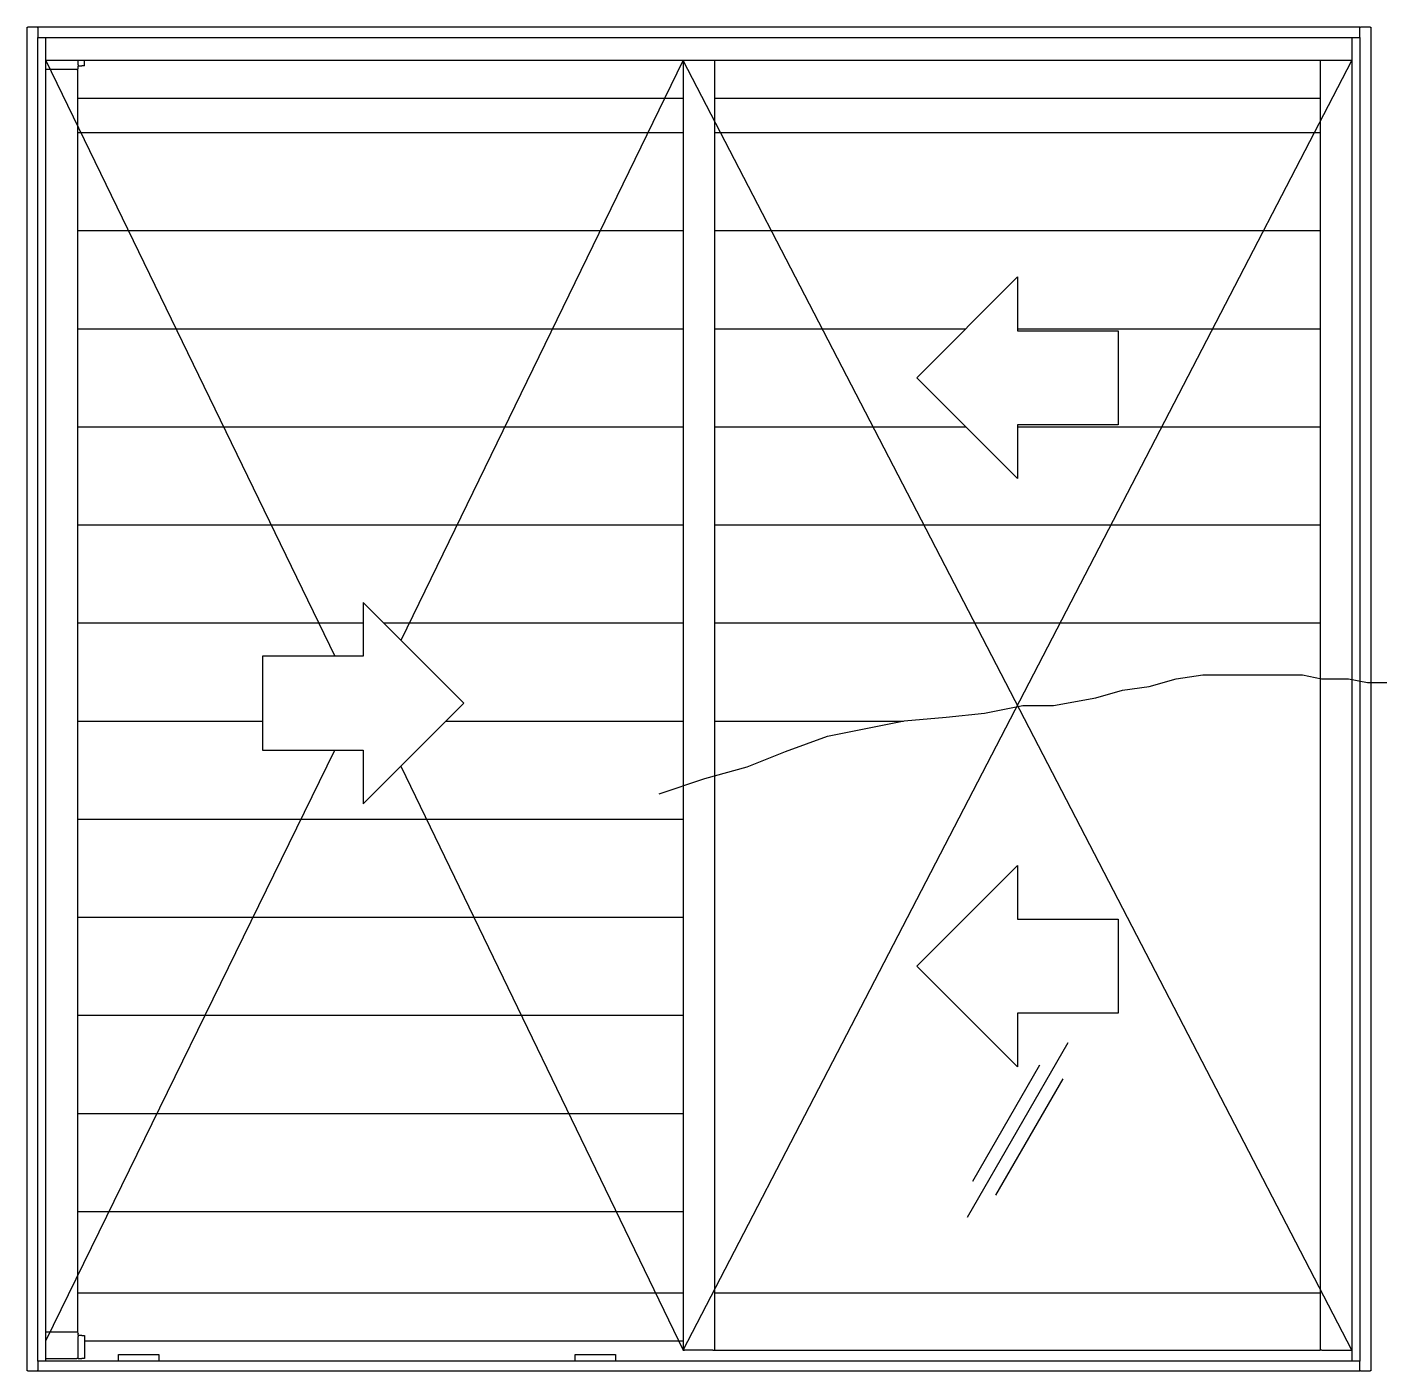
# Model space of a CAD drawing. Header units: millimetres. Extents: x 863.12 to 864.13, y 1142.76 to 1143.76.
import ezdxf

# ---------------------------------------------------------------- set-up
doc = ezdxf.new("R2010")
doc.units = ezdxf.units.MM
doc.header["$LTSCALE"] = 0.5
doc.layers.add('Gravia_Janelas', color=1, linetype='Continuous')

msp = doc.modelspace()

# ---------------------------------------------------------------- linework, layer by layer
at = {"layer": 'Gravia_Janelas'}
for p, q in [((863.1208, 1143.7641), (863.1212, 1143.7641)), ((863.1208, 1142.7641), (863.1208, 1143.7641)), ((863.1284, 1143.7641), (863.1212, 1143.7641)), ((863.1284, 1143.7641), (863.1288, 1143.7641)), ((863.1288, 1143.7637), (863.1288, 1143.7641)), ((864.1128, 1143.7641), (863.1288, 1143.7641)), ((863.1288, 1143.7637), (863.1288, 1143.7565)), ((864.1128, 1143.7641), (864.1128, 1143.7637)), ((864.1128, 1143.7641), (864.1132, 1143.7641)), ((864.1128, 1143.7565), (864.1128, 1143.7637)), ((864.1204, 1143.7641), (864.1132, 1143.7641)), ((864.1204, 1143.7641), (864.1208, 1143.7641)), ((864.1208, 1143.7641), (864.1208, 1142.7641)), ((863.1288, 1143.7561), (863.1288, 1143.7565)), ((864.1128, 1143.7561), (863.1288, 1143.7561)), ((863.1288, 1142.7716), (863.1288, 1143.7561)), ((863.1348, 1142.7716), (863.1348, 1143.7561)), ((864.1068, 1143.7561), (864.1068, 1142.7716)), ((864.1128, 1143.7565), (864.1128, 1143.7561)), ((864.1128, 1143.7561), (864.1128, 1142.7716)), ((864.1068, 1143.7392), (863.1348, 1143.7392)), ((863.1588, 1143.736), (863.1588, 1143.7392)), ((863.1636, 1143.7353), (863.1636, 1143.7392)), ((863.609, 1143.7392), (863.609, 1142.7794)), ((863.6323, 1143.7392), (863.6323, 1143.7109)), ((864.0833, 1143.7392), (864.0833, 1143.7109)), ((863.1578, 1143.7326), (863.1348, 1143.7326)), ((863.1583, 1143.7327), (863.1583, 1143.7109)), ((863.1588, 1143.736), (863.1588, 1143.735)), ((863.1588, 1143.7353), (863.1591, 1143.7353)), ((863.1588, 1143.7337), (863.1588, 1143.735)), ((863.1588, 1143.7337), (863.1588, 1143.7336)), ((863.1591, 1143.7353), (863.1616, 1143.7353)), ((863.1636, 1143.7353), (863.1616, 1143.7353)), ((863.609, 1143.7109), (863.1583, 1143.7109)), ((863.1583, 1143.7109), (863.1583, 1142.8222)), ((864.0833, 1143.7109), (863.6323, 1143.7109)), ((863.6323, 1143.7109), (863.6323, 1142.8222)), ((864.0833, 1143.7109), (864.0833, 1142.8222)), ((863.1583, 1143.6857), (863.609, 1143.6857)), ((863.6323, 1143.6857), (864.0833, 1143.6857)), ((863.1583, 1143.6127), (863.609, 1143.6127)), ((863.6323, 1143.6127), (864.0833, 1143.6127)), ((863.1583, 1143.5397), (863.609, 1143.5397)), ((863.6323, 1143.5397), (863.8194, 1143.5397)), ((863.8579, 1143.5397), (864.0833, 1143.5397)), ((863.1583, 1143.4667), (863.609, 1143.4667)), ((863.6323, 1143.4667), (863.8194, 1143.4667)), ((863.8579, 1143.4667), (864.0833, 1143.4667)), ((863.1583, 1143.3937), (863.609, 1143.3937)), ((863.6323, 1143.3937), (864.0833, 1143.3937)), ((863.1583, 1143.3207), (863.3709, 1143.3207)), ((863.3862, 1143.3207), (863.609, 1143.3207)), ((863.6323, 1143.3207), (864.0833, 1143.3207)), ((863.1583, 1143.2477), (863.2959, 1143.2477)), ((863.4325, 1143.2477), (863.609, 1143.2477)), ((863.6323, 1143.2477), (863.7731, 1143.2477)), ((863.1583, 1143.1747), (863.609, 1143.1747)), ((863.1583, 1143.1017), (863.609, 1143.1017)), ((863.1583, 1143.0287), (863.609, 1143.0287)), ((863.8954, 1143.0081), (863.8204, 1142.8782)), ((863.8743, 1142.9915), (863.8243, 1142.9049)), ((863.8916, 1142.9815), (863.8416, 1142.8949)), ((863.1583, 1142.9557), (863.609, 1142.9557)), ((863.1583, 1142.8827), (863.609, 1142.8827)), ((863.1583, 1142.8222), (863.609, 1142.8222)), ((863.1583, 1142.8222), (863.1583, 1142.7928)), ((863.6323, 1142.8222), (864.0833, 1142.8222)), ((863.6323, 1142.8222), (863.6323, 1142.7794)), ((864.0833, 1142.8222), (864.0833, 1142.7794)), ((863.1348, 1142.793), (863.1578, 1142.793)), ((863.1588, 1142.792), (863.1588, 1142.7918)), ((863.1588, 1142.7906), (863.1588, 1142.7918)), ((863.1588, 1142.7906), (863.1588, 1142.7896)), ((863.1591, 1142.7903), (863.1588, 1142.7903)), ((863.1588, 1142.7733), (863.1588, 1142.7896)), ((863.1616, 1142.7903), (863.1591, 1142.7903)), ((863.1616, 1142.7903), (863.1636, 1142.7903)), ((863.1636, 1142.7903), (863.1636, 1142.7733)), ((863.1636, 1142.7864), (863.609, 1142.7864)), ((863.609, 1142.7794), (863.6101, 1142.7794)), ((863.6312, 1142.7794), (863.6101, 1142.7794)), ((863.6312, 1142.7794), (863.6323, 1142.7794)), ((863.6323, 1142.7794), (864.0833, 1142.7794)), ((864.0844, 1142.7794), (864.0833, 1142.7794)), ((864.0844, 1142.7794), (864.1068, 1142.7794)), ((863.1288, 1142.7712), (863.1288, 1142.7716)), ((863.1288, 1142.7716), (864.1128, 1142.7716)), ((863.1288, 1142.7712), (863.1288, 1142.7645)), ((863.1348, 1142.7733), (863.1578, 1142.7733)), ((863.1588, 1142.7733), (863.1578, 1142.7733)), ((863.1588, 1142.7733), (863.1591, 1142.7733)), ((863.1591, 1142.7733), (863.1616, 1142.7733)), ((863.1636, 1142.7733), (863.1616, 1142.7733)), ((863.1888, 1142.7716), (863.1888, 1142.7761)), ((863.1888, 1142.7761), (863.2188, 1142.7761)), ((863.1888, 1142.7721), (863.1888, 1142.7725)), ((863.2188, 1142.7761), (863.2188, 1142.7716)), ((863.2188, 1142.7725), (863.2188, 1142.7721)), ((863.5288, 1142.7716), (863.5288, 1142.7761)), ((863.5288, 1142.7761), (863.5588, 1142.7761)), ((863.5288, 1142.7721), (863.5288, 1142.7725)), ((863.5588, 1142.7761), (863.5588, 1142.7716)), ((863.5588, 1142.7725), (863.5588, 1142.7721)), ((864.1128, 1142.7716), (864.1128, 1142.7712)), ((864.1128, 1142.7645), (864.1128, 1142.7712)), ((863.1212, 1142.7641), (863.1208, 1142.7641)), ((863.1212, 1142.7641), (863.1284, 1142.7641)), ((863.1288, 1142.7641), (863.1284, 1142.7641)), ((863.1288, 1142.7641), (863.1288, 1142.7645)), ((863.1288, 1142.7641), (864.1128, 1142.7641)), ((864.1128, 1142.7645), (864.1128, 1142.7641)), ((864.1132, 1142.7641), (864.1128, 1142.7641)), ((864.1132, 1142.7641), (864.1204, 1142.7641)), ((864.1208, 1142.7641), (864.1204, 1142.7641))]:
    msp.add_line(p, q, dxfattribs=at)
for points in [[(863.1348, 1143.7392), (863.3499, 1143.296)], [(863.3991, 1143.3078), (863.609, 1143.7392)], [(863.609, 1142.7794), (864.1068, 1143.7392)], [(864.1068, 1142.7794), (863.609, 1143.7392)], [(863.5911, 1143.1936), (863.6253, 1143.205), (863.6567, 1143.2135), (863.6852, 1143.2249), (863.7166, 1143.2364), (863.7451, 1143.2421), (863.7736, 1143.2478), (863.8049, 1143.2506), (863.8334, 1143.2535), (863.862, 1143.2592), (863.8848, 1143.2592), (863.9161, 1143.2649), (863.9361, 1143.2706), (863.956, 1143.2734), (863.976, 1143.2792), (863.9959, 1143.282), (864.0102, 1143.282), (864.0245, 1143.282), (864.0387, 1143.282), (864.053, 1143.282), (864.0701, 1143.282), (864.0843, 1143.2792), (864.1043, 1143.2792), (864.1185, 1143.2763), (864.1328, 1143.2763)], [(863.1348, 1142.7864), (863.3498, 1143.226)], [(863.3989, 1143.2141), (863.609, 1142.7794)]]:
    msp.add_lwpolyline(points, dxfattribs=at)
for points in [[(863.7829, 1143.5032), (863.8579, 1143.5782), (863.8579, 1143.5382), (863.9329, 1143.5382), (863.9329, 1143.4682), (863.8579, 1143.4682), (863.8579, 1143.4282), (863.7829, 1143.5032)], [(863.4459, 1143.261), (863.3709, 1143.336), (863.3709, 1143.296), (863.2959, 1143.296), (863.2959, 1143.226), (863.3709, 1143.226), (863.3709, 1143.186), (863.4459, 1143.261)], [(863.7829, 1143.0652), (863.8579, 1143.1402), (863.8579, 1143.1002), (863.9329, 1143.1002), (863.9329, 1143.0302), (863.8579, 1143.0302), (863.8579, 1142.9902), (863.7829, 1143.0652)]]:
    msp.add_lwpolyline(points, close=True, dxfattribs=at)
for centre, start, end in [((863.1578, 1143.7336), 270, 0), ((863.1578, 1142.792), 0, 90)]:
    msp.add_arc(centre, 0.001, start, end, dxfattribs=at)

doc.saveas('drawing.dxf')
